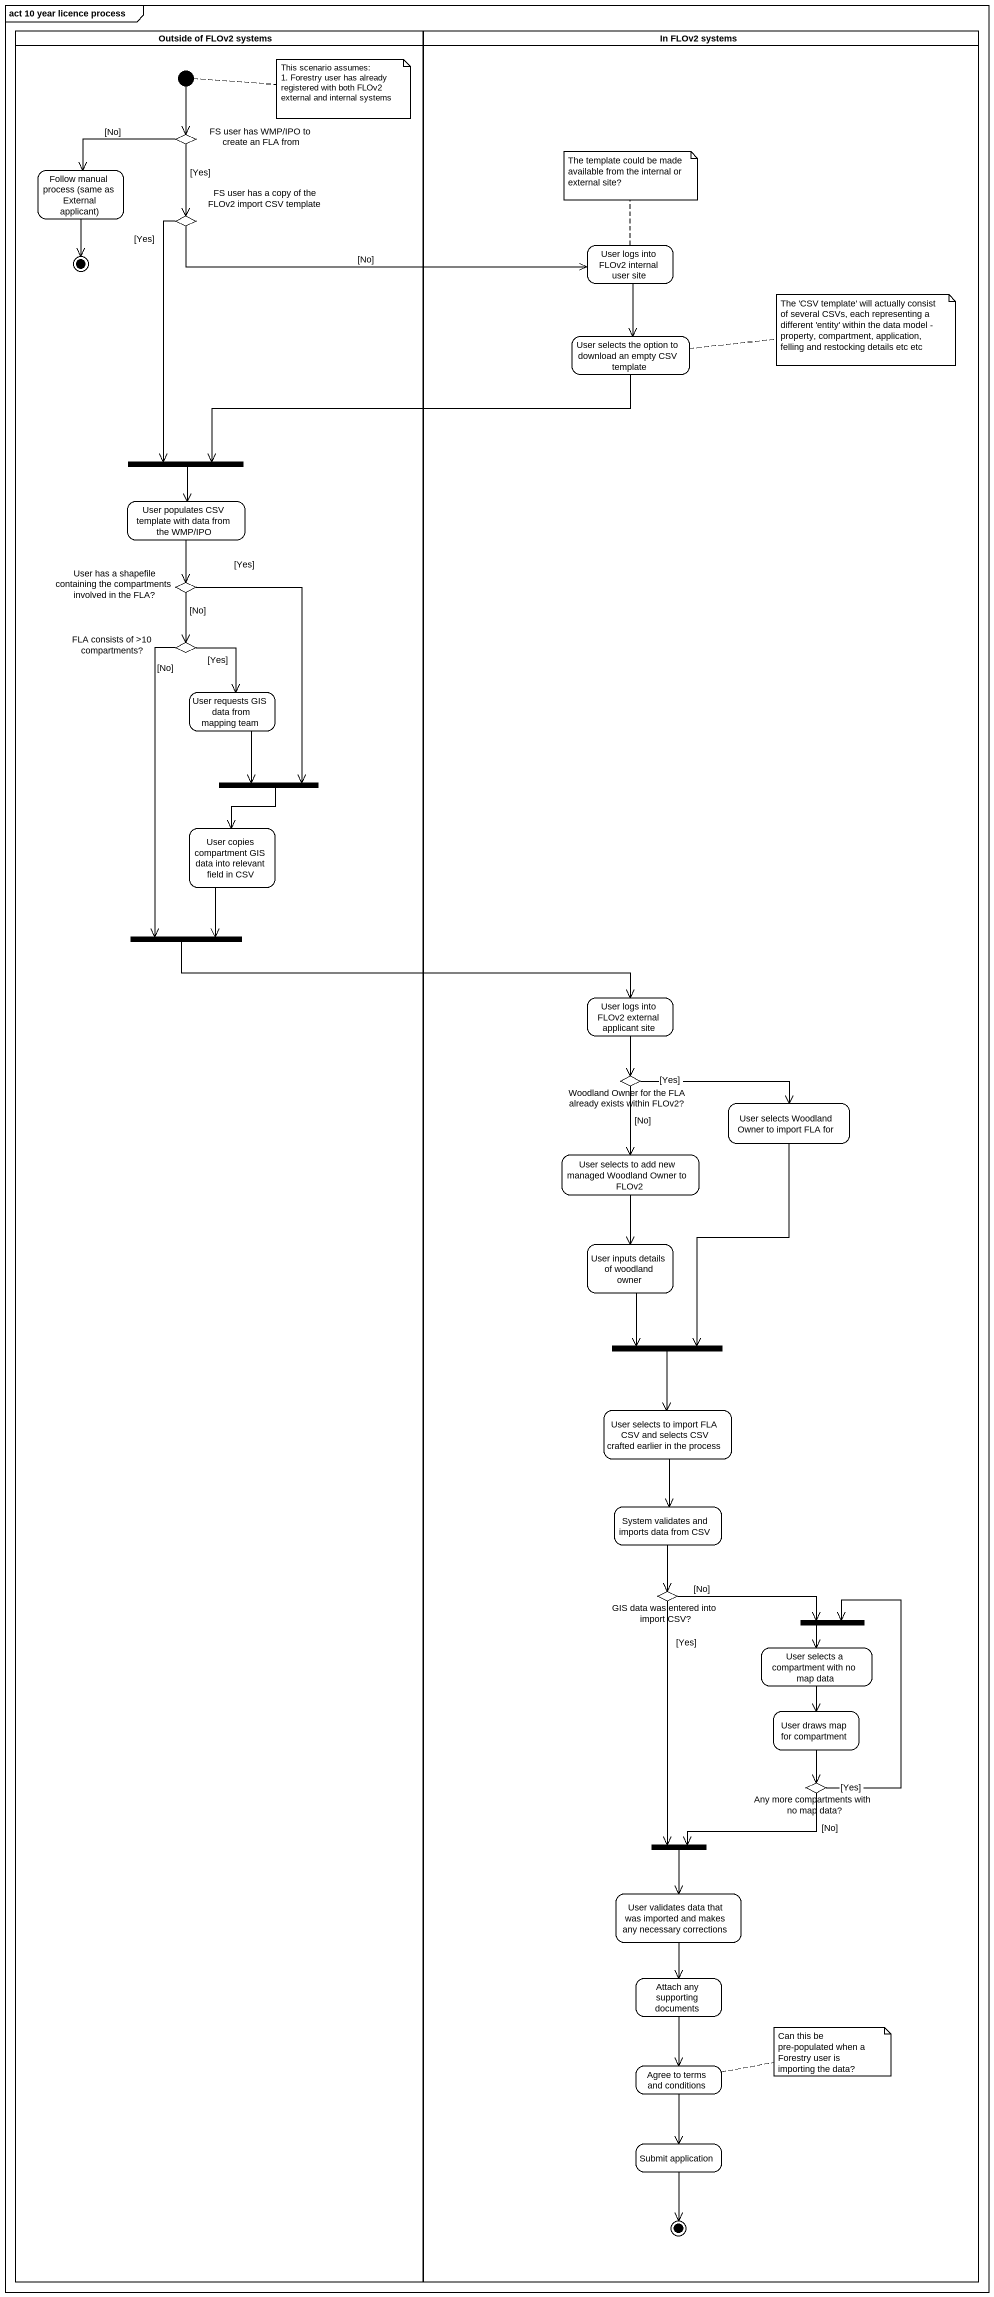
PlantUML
@startuml
mainframe act 10 year licence process
hide empty description
state "Outside of FLOv2 systems" as Outside_of_FLOv2_systems <<partition>> {
  state initial1 <<start>>
  state "FS user has WMP/IPO to create an FLA from" as FS_user_has_WMP_IPO_to <<choice>>
  state "Follow manual process (same as External applicant)" as Follow_manual_process_same
  state "FS user has a copy of the FLOv2 import CSV template" as FS_user_has_a_copy_of_the <<choice>>
  state fork1 <<join>>
  state "User populates CSV template with data from the WMP/IPO" as User_populates_CSV_template
  state "User has a shapefile containing the compartments involved in the FLA?" as User_has_a_shapefile <<choice>>
  state "FLA consists of >10 compartments?" as FLA_consists_of_10 <<choice>>
  state "User requests GIS data from mapping team" as User_requests_GIS_data_from
  state fork2 <<join>>
  state "User copies compartment GIS data into relevant field in CSV" as User_copies_compartment_GIS
  state fork3 <<join>>
  Follow_manual_process_same --> [*]
}
state "In FLOv2 systems" as In_FLOv2_systems <<partition>> {
  state "User logs into FLOv2 internal user site" as User_logs_into_FLOv2
  state "User selects the option to download an empty CSV template" as User_selects_the_option_to
  state "User logs into FLOv2 external applicant site" as User_logs_into_FLOv2_2
  state "Woodland Owner for the FLA already exists within FLOv2?" as Woodland_Owner_for_the_FLA <<choice>>
  state "User selects Woodland Owner to import FLA for" as User_selects_Woodland_Owner
  state "User selects to add new managed Woodland Owner to FLOv2" as User_selects_to_add_new
  state "User inputs details of woodland owner" as User_inputs_details_of
  state fork4 <<join>>
  state "User selects to import FLA CSV and selects CSV crafted earlier in the process" as User_selects_to_import_FLA
  state "System validates and imports data from CSV" as System_validates_and
  state "GIS data was entered into import CSV?" as GIS_data_was_entered_into <<choice>>
  state fork5 <<join>>
  state "User selects a compartment with no map data" as User_selects_a_compartment
  state "User draws map for compartment" as User_draws_map_for
  state "Any more compartments with no map data?" as Any_more_compartments_with <<choice>>
  state fork6 <<join>>
  state "User validates data that was imported and makes any necessary corrections" as User_validates_data_that
  state "Attach any supporting documents" as Attach_any_supporting
  state "Agree to terms and conditions" as Agree_to_terms_and
  state "Submit application" as Submit_application
  Submit_application --> [*]
}
initial1 --> FS_user_has_WMP_IPO_to
FS_user_has_WMP_IPO_to -left-> Follow_manual_process_same : [No]
FS_user_has_WMP_IPO_to --> FS_user_has_a_copy_of_the : [Yes]
FS_user_has_a_copy_of_the -right-> User_logs_into_FLOv2 : [No]
FS_user_has_a_copy_of_the --> fork1 : [Yes]
User_logs_into_FLOv2 --> User_selects_the_option_to
User_selects_the_option_to -left-> fork1
fork1 --> User_populates_CSV_template
User_populates_CSV_template --> User_has_a_shapefile
User_has_a_shapefile --> FLA_consists_of_10 : [No]
User_has_a_shapefile --> fork2 : [Yes]
FLA_consists_of_10 --> User_requests_GIS_data_from : [Yes]
FLA_consists_of_10 --> fork3 : [No]
User_requests_GIS_data_from --> fork2
fork2 --> User_copies_compartment_GIS
User_copies_compartment_GIS --> fork3
fork3 -right-> User_logs_into_FLOv2_2
User_logs_into_FLOv2_2 --> Woodland_Owner_for_the_FLA
Woodland_Owner_for_the_FLA -right-> User_selects_Woodland_Owner : [Yes]
Woodland_Owner_for_the_FLA --> User_selects_to_add_new : [No]
User_selects_Woodland_Owner --> fork4
User_selects_to_add_new --> User_inputs_details_of
User_inputs_details_of --> fork4
fork4 --> User_selects_to_import_FLA
User_selects_to_import_FLA --> System_validates_and
System_validates_and --> GIS_data_was_entered_into
GIS_data_was_entered_into -right-> fork5 : [No]
GIS_data_was_entered_into --> fork6 : [Yes]
fork5 --> User_selects_a_compartment
User_selects_a_compartment --> User_draws_map_for
User_draws_map_for --> Any_more_compartments_with
Any_more_compartments_with -up-> fork5 : [Yes]
Any_more_compartments_with -left-> fork6 : [No]
fork6 --> User_validates_data_that
User_validates_data_that --> Attach_any_supporting
Attach_any_supporting --> Agree_to_terms_and
Agree_to_terms_and --> Submit_application
note right of initial1
  This scenario assumes:
  1. Forestry user has already registered with both FLOv2 external and internal systems
end note
note top of User_logs_into_FLOv2 : The template could be made available from the internal or external site?
note right of User_selects_the_option_to : The 'CSV template' will actually consist of several CSVs, each representing a different 'entity' within the data model - property, compartment, application, felling and restocking details etc etc
note right of Agree_to_terms_and : Can this be pre-populated when a Forestry user is importing the data?
@enduml
